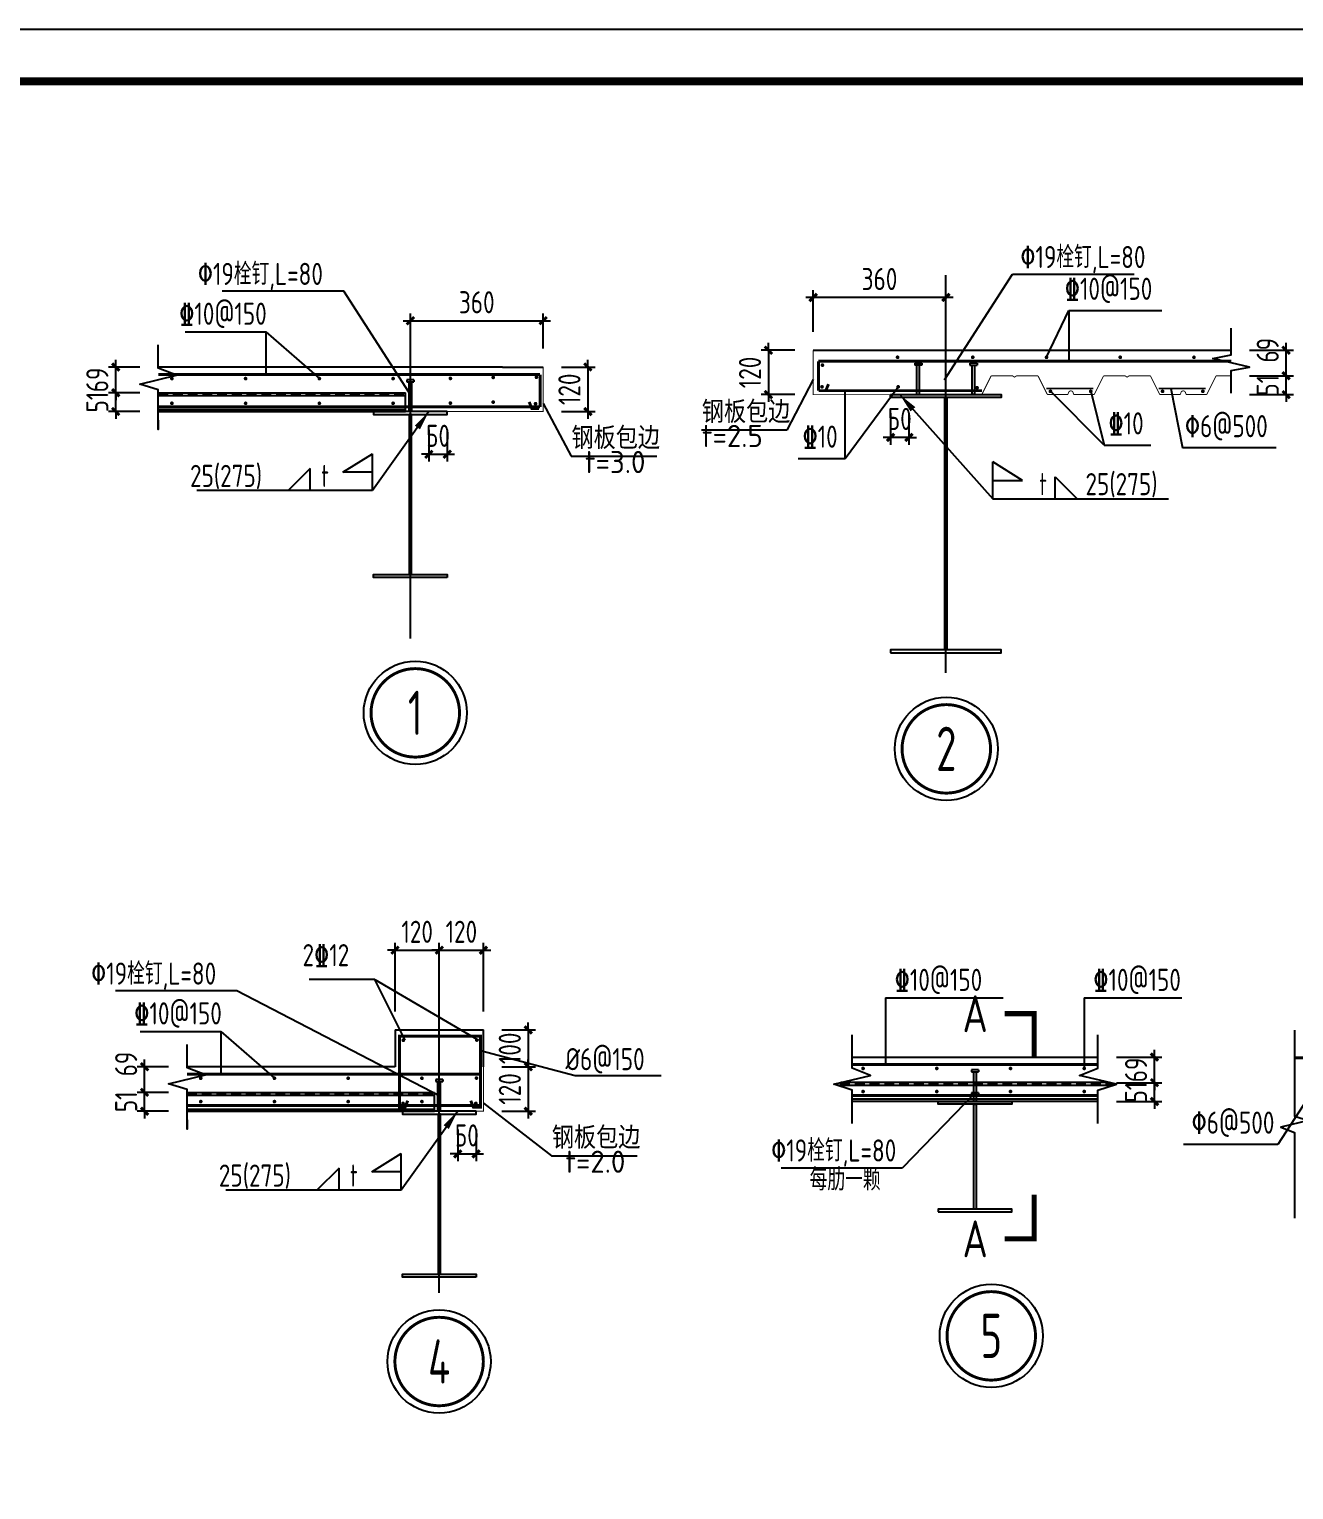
# Model space of a CAD drawing. Extents: x 177291 to 1288761, y 177638 to 322898.
# Drawn here: x 631103 to 656829, y 211252 to 240960 of the extents above; entities that cross this region are included whole.
import ezdxf
from ezdxf.enums import TextEntityAlignment as Align

# ---------------------------------------------------------------- set-up
doc = ezdxf.new("R2010")
doc.units = 0
doc.header["$LTSCALE"] = 1000
doc.linetypes.add('DASHED', pattern=[0.75, 0.5, -0.25])
doc.layers.add('6', color=253, linetype='Continuous', lineweight=13)
for name, color, linetype in [('AXIS', 3, 'Continuous'), ('GL', 150, 'Continuous'), ('Gzd', 1, 'Continuous'), ('Prof', 2, 'Continuous'), ('PUB_DIM', 3, 'Continuous'), ('PUB_TEXT', 7, 'Continuous'), ('PUB_TITLE', 4, 'Continuous'), ('PZ', 202, 'Continuous'), ('S', 2, 'Continuous'), ('TEXT', 7, 'Continuous'), ('THIN', 7, 'Continuous'), ('WELD', 7, 'Continuous'), ('YCX', 90, 'Continuous'), ('引出线', 3, 'Continuous')]:
    doc.layers.add(name, color=color, linetype=linetype)
doc.styles.get("Standard").update_dxf_attribs({"font": 'gbenor.shx', "bigfont": 'gbcbig.shx'})
doc.styles.add('TSSD_Dimension', font='Tssdeng.shx', dxfattribs={"width": 0.8, "bigfont": 'hztxt.shx'})
doc.styles.add('TSSD_Label', font='tssdeng.shx', dxfattribs={"width": 0.7, "bigfont": 'hztxt.shx'})
doc.styles.add('TSSD_Norm', font='tssdeng.shx', dxfattribs={"bigfont": 'hztxt.shx'})
doc.styles.add('TSSD_Num', font='Tssdeng.shx', dxfattribs={"width": 0.7, "bigfont": 'hztxt.shx'})
doc.dimstyles.new('TSSD_20_150', dxfattribs={"dimtxt": 450, "dimasz": 150, "dimexe": 150, "dimexo": 375, "dimgap": 150, "dimtad": 1, "dimdec": 0, "dimlfac": 0.133333, "dimzin": 0, "dimdsep": 46, "dimtxsty": 'TSSD_Dimension', "dimblk": 'ARCHTICK', "dimcen": 0, "dimdle": 150, "dimclrt": 7, "dimadec": 0, "dimazin": 0, "dimtfac": 1, "dimtdec": 0, "dimtix": 1, "dimtmove": 2, "dimatfit": 3, "dimfxl": 1, "dimtolj": 1, "dimtzin": 0, "dimarcsym": 0})
doc.dimstyles.new('TSSD_LEADER_STYLE_400.0', dxfattribs={"dimtxt": 1200, "dimasz": 400, "dimexe": 400, "dimexo": 1000, "dimgap": 0.09, "dimtad": 0, "dimtih": 1, "dimtoh": 1, "dimdec": 4, "dimzin": 0, "dimdsep": 46, "dimtxsty": 'Standard', "dimcen": 0.09, "dimdle": 400, "dimclrt": 7, "dimadec": 0, "dimazin": 0, "dimtfac": 1, "dimtdec": 4, "dimtofl": 0, "dimtmove": 0, "dimatfit": 3, "dimfxl": 1, "dimtolj": 1, "dimtzin": 0, "dimarcsym": 0})

# ---------------------------------------------------------------- blocks, each defined once
blk = doc.blocks.new('_ArchTick')
at = {"color": 0, "linetype": 'ByBlock', "const_width": 0.4}
blk.add_lwpolyline([(-0.5, -0.5), (0.5, 0.5)], dxfattribs=at)
blk = doc.blocks.new('*D153')
at = {"layer": 'AXIS', "color": 0, "lineweight": -2, "transparency": 16777216}
for p, q in [((653995, 219532), (653995, 219682)), ((653220, 219532), (654145, 219532)), ((653995, 219149), (653995, 219532)), ((653220, 219149), (654145, 219149)), ((653995, 219149), (653995, 218999))]:
    blk.add_line(p, q, dxfattribs=at)
at = {"layer": 'Defpoints', "color": 0, "transparency": 16777216}
for p in [(652845, 219532), (653995, 219532), (652845, 219149)]:
    blk.add_point(p, dxfattribs=at)
at = {"layer": 'AXIS', "color": 0, "lineweight": -2, "transparency": 16777216, "xscale": 150, "yscale": 150, "zscale": 150}
for p, rotation in [((653995, 219532), 270), ((653995, 219149), 90)]:
    blk.add_blockref('_ArchTick', p, dxfattribs=dict(at, rotation=rotation))
at = {"layer": 'AXIS', "color": 7, "transparency": 16777216, "insert": (653620, 219341), "char_height": 450, "attachment_point": 5, "rotation": 90, "style": 'TSSD_Dimension'}
blk.add_mtext('\\A1;51', dxfattribs=at)
blk = doc.blocks.new('*D154')
at = {"layer": 'AXIS', "color": 0, "lineweight": -2, "transparency": 16777216}
for p, q in [((653995, 220053), (653995, 220203)), ((653220, 220053), (654145, 220053)), ((653995, 219532), (653995, 220053)), ((653220, 219532), (654145, 219532)), ((653995, 219532), (653995, 219382))]:
    blk.add_line(p, q, dxfattribs=at)
at = {"layer": 'Defpoints', "color": 0, "transparency": 16777216}
for p in [(652845, 220053), (653995, 220053), (652845, 219532)]:
    blk.add_point(p, dxfattribs=at)
at = {"layer": 'AXIS', "color": 0, "lineweight": -2, "transparency": 16777216, "xscale": 150, "yscale": 150, "zscale": 150}
for p, rotation in [((653995, 220053), 270), ((653995, 219532), 90)]:
    blk.add_blockref('_ArchTick', p, dxfattribs=dict(at, rotation=rotation))
at = {"layer": 'AXIS', "color": 7, "transparency": 16777216, "insert": (653620, 219792), "char_height": 450, "attachment_point": 5, "rotation": 90, "style": 'TSSD_Dimension'}
blk.add_mtext('\\A1;69', dxfattribs=at)
blk = doc.blocks.new('ts_idx2')
at = {"color": 0, "linetype": 'ByBlock', "lineweight": -2, "const_width": 0.0333}
blk.add_lwpolyline([(-0.5, 0, 1), (0.5, 0, 1)], format="xyb", close=True, dxfattribs=at)
at = {"color": 0, "linetype": 'ByBlock', "lineweight": -2}
blk.add_circle((0, 0), 0.583, dxfattribs=at)
at = {"color": 0, "linetype": 'ByBlock', "lineweight": -2, "style": 'TSSD_Num', "width": 0.7}
blk.add_attdef('A', text='', height=0.5, dxfattribs=at).set_placement((0, 0), align=Align.MIDDLE_CENTER)
blk = doc.blocks.new('*D173')
at = {"layer": 'AXIS', "color": 0, "lineweight": -2, "transparency": 16777216}
for p, q in [((639445, 222227), (639295, 222227)), ((639445, 220981), (639445, 222377)), ((639445, 222227), (640345, 222227)), ((640345, 220981), (640345, 222377)), ((640345, 222227), (640495, 222227))]:
    blk.add_line(p, q, dxfattribs=at)
at = {"layer": 'Defpoints', "color": 0, "transparency": 16777216}
for p in [(640345, 222227), (639445, 220606), (640345, 220606)]:
    blk.add_point(p, dxfattribs=at)
at = {"layer": 'AXIS', "color": 0, "lineweight": -2, "transparency": 16777216, "xscale": 150, "yscale": 150, "zscale": 150}
blk.add_blockref('_ArchTick', (639445, 222227), dxfattribs=at)
at = {"layer": 'AXIS', "color": 0, "lineweight": -2, "transparency": 16777216, "xscale": 150, "yscale": 150, "zscale": 150, "rotation": 180}
blk.add_blockref('_ArchTick', (640345, 222227), dxfattribs=at)
at = {"layer": 'AXIS', "color": 7, "transparency": 16777216, "insert": (639895, 222602), "char_height": 450, "attachment_point": 5, "style": 'TSSD_Dimension'}
blk.add_mtext('\\A1;120', dxfattribs=at)
blk = doc.blocks.new('*D174')
at = {"layer": 'AXIS', "color": 0, "lineweight": -2, "transparency": 16777216}
for p, q in [((640720, 219856), (641405, 219856)), ((641255, 219856), (641255, 220006)), ((641255, 219856), (641255, 218953)), ((640720, 218953), (641405, 218953)), ((641255, 218953), (641255, 218803))]:
    blk.add_line(p, q, dxfattribs=at)
at = {"layer": 'Defpoints', "color": 0, "transparency": 16777216}
for p in [(640345, 219856), (640345, 218953), (641255, 218953)]:
    blk.add_point(p, dxfattribs=at)
at = {"layer": 'AXIS', "color": 0, "lineweight": -2, "transparency": 16777216, "xscale": 150, "yscale": 150, "zscale": 150}
for p, rotation in [((641255, 219856), 270), ((641255, 218953), 90)]:
    blk.add_blockref('_ArchTick', p, dxfattribs=dict(at, rotation=rotation))
at = {"layer": 'AXIS', "color": 7, "transparency": 16777216, "insert": (640880, 219405), "char_height": 450, "attachment_point": 5, "rotation": 90, "style": 'TSSD_Dimension'}
blk.add_mtext('\\A1;120', dxfattribs=at)
blk = doc.blocks.new('*D175')
at = {"layer": 'AXIS', "color": 0, "lineweight": -2, "transparency": 16777216}
for p, q in [((641255, 220606), (641255, 220756)), ((640720, 220606), (641405, 220606)), ((641255, 220606), (641255, 219856)), ((640720, 219856), (641405, 219856)), ((641255, 219856), (641255, 219706))]:
    blk.add_line(p, q, dxfattribs=at)
at = {"layer": 'Defpoints', "color": 0, "transparency": 16777216}
for p in [(640345, 220606), (640345, 219856), (641255, 219856)]:
    blk.add_point(p, dxfattribs=at)
at = {"layer": 'AXIS', "color": 0, "lineweight": -2, "transparency": 16777216, "xscale": 150, "yscale": 150, "zscale": 150}
for p, rotation in [((641255, 220606), 270), ((641255, 219856), 90)]:
    blk.add_blockref('_ArchTick', p, dxfattribs=dict(at, rotation=rotation))
at = {"layer": 'AXIS', "color": 7, "transparency": 16777216, "insert": (640880, 220231), "char_height": 450, "attachment_point": 5, "rotation": 90, "style": 'TSSD_Dimension'}
blk.add_mtext('\\A1;100', dxfattribs=at)
blk = doc.blocks.new('_WELD004')
at = {"color": 0, "linetype": 'ByBlock'}
for p, q in [((0, 1), (1, 0)), ((0, 0), (0, 1))]:
    blk.add_line(p, q, dxfattribs=at)
blk = doc.blocks.new('_WELD001')
at = {"linetype": 'ByBlock'}
h = blk.add_hatch(color=0, dxfattribs=at)
h.paths.add_polyline_path([(0.8, 0.5), (0, 1), (0, 0.5)], flags=16)
edge = h.paths.add_edge_path()
edge.add_line((0.8, 0.5), (0, 1))
edge.add_line((0, 0.5), (0.8, 0.5))
edge.add_line((0, 0), (0, 1))
at = {"color": 0, "linetype": 'ByBlock'}
for p, q in [((0, 0), (0, 1)), ((0.8, 0.5), (0, 1)), ((0, 0.5), (0.8, 0.5))]:
    blk.add_line(p, q, dxfattribs=at)
blk = doc.blocks.new('*D176')
at = {"layer": 'AXIS', "color": 0, "lineweight": -2, "transparency": 16777216}
for p, q in [((633938, 219336), (633300, 219336)), ((633450, 219336), (633450, 219486)), ((633450, 218953), (633450, 219336)), ((633938, 218953), (633300, 218953)), ((633450, 218953), (633450, 218803))]:
    blk.add_line(p, q, dxfattribs=at)
at = {"layer": 'Defpoints', "color": 0, "transparency": 16777216}
for p in [(633450, 219336), (634313, 219336), (634313, 218953)]:
    blk.add_point(p, dxfattribs=at)
at = {"layer": 'AXIS', "color": 0, "lineweight": -2, "transparency": 16777216, "xscale": 150, "yscale": 150, "zscale": 150}
for p, rotation in [((633450, 219336), 270), ((633450, 218953), 90)]:
    blk.add_blockref('_ArchTick', p, dxfattribs=dict(at, rotation=rotation))
at = {"layer": 'AXIS', "color": 7, "transparency": 16777216, "insert": (633075, 219144), "char_height": 450, "attachment_point": 5, "rotation": 90, "style": 'TSSD_Dimension'}
blk.add_mtext('\\A1;51', dxfattribs=at)
blk = doc.blocks.new('*D177')
at = {"layer": 'AXIS', "color": 0, "lineweight": -2, "transparency": 16777216}
for p, q in [((633938, 219856), (633300, 219856)), ((633450, 219186), (633450, 220006)), ((633938, 219336), (633300, 219336))]:
    blk.add_line(p, q, dxfattribs=at)
at = {"layer": 'Defpoints', "color": 0, "transparency": 16777216}
for p in [(633450, 219856), (634313, 219856), (634313, 219336)]:
    blk.add_point(p, dxfattribs=at)
at = {"layer": 'AXIS', "color": 0, "lineweight": -2, "transparency": 16777216, "xscale": 150, "yscale": 150, "zscale": 150}
for p, rotation in [((633450, 219856), 90), ((633450, 219336), 270)]:
    blk.add_blockref('_ArchTick', p, dxfattribs=dict(at, rotation=rotation))
at = {"layer": 'AXIS', "color": 7, "transparency": 16777216, "insert": (633075, 219912), "char_height": 450, "attachment_point": 5, "rotation": 90, "style": 'TSSD_Dimension'}
blk.add_mtext('\\A1;69', dxfattribs=at)
blk = doc.blocks.new('*D178')
at = {"layer": 'AXIS', "color": 0, "lineweight": -2, "transparency": 16777216}
for p, q in [((639820, 218578), (639820, 217934)), ((640195, 218578), (640195, 217934)), ((639820, 218084), (639670, 218084)), ((639820, 218084), (640195, 218084)), ((640195, 218084), (640345, 218084))]:
    blk.add_line(p, q, dxfattribs=at)
at = {"layer": 'Defpoints', "color": 0, "transparency": 16777216}
for p in [(639820, 218953), (640195, 218953), (640195, 218084)]:
    blk.add_point(p, dxfattribs=at)
at = {"layer": 'AXIS', "color": 0, "lineweight": -2, "transparency": 16777216, "xscale": 150, "yscale": 150, "zscale": 150}
blk.add_blockref('_ArchTick', (639820, 218084), dxfattribs=at)
at = {"layer": 'AXIS', "color": 0, "lineweight": -2, "transparency": 16777216, "xscale": 150, "yscale": 150, "zscale": 150, "rotation": 180}
blk.add_blockref('_ArchTick', (640195, 218084), dxfattribs=at)
at = {"layer": 'AXIS', "color": 7, "transparency": 16777216, "insert": (640007, 218459), "char_height": 450, "attachment_point": 5, "style": 'TSSD_Dimension'}
blk.add_mtext('\\A1;50', dxfattribs=at)
blk = doc.blocks.new('*D179')
at = {"layer": 'AXIS', "color": 0, "lineweight": -2, "transparency": 16777216}
for p, q in [((638545, 222227), (638395, 222227)), ((638545, 220981), (638545, 222377)), ((638545, 222227), (639445, 222227)), ((639445, 220981), (639445, 222377)), ((639445, 222227), (639595, 222227))]:
    blk.add_line(p, q, dxfattribs=at)
at = {"layer": 'Defpoints', "color": 0, "transparency": 16777216}
for p in [(639445, 222227), (638545, 220606), (639445, 220606)]:
    blk.add_point(p, dxfattribs=at)
at = {"layer": 'AXIS', "color": 0, "lineweight": -2, "transparency": 16777216, "xscale": 150, "yscale": 150, "zscale": 150}
blk.add_blockref('_ArchTick', (638545, 222227), dxfattribs=at)
at = {"layer": 'AXIS', "color": 0, "lineweight": -2, "transparency": 16777216, "xscale": 150, "yscale": 150, "zscale": 150, "rotation": 180}
blk.add_blockref('_ArchTick', (639445, 222227), dxfattribs=at)
at = {"layer": 'AXIS', "color": 7, "transparency": 16777216, "insert": (638995, 222602), "char_height": 450, "attachment_point": 5, "style": 'TSSD_Dimension'}
blk.add_mtext('\\A1;120', dxfattribs=at)
blk = doc.blocks.new('*D180')
at = {"layer": 'AXIS', "color": 0, "lineweight": -2, "transparency": 16777216}
for p, q in [((647051, 234806), (647051, 235654)), ((649751, 234806), (649751, 235654)), ((649901, 235504), (646901, 235504))]:
    blk.add_line(p, q, dxfattribs=at)
at = {"layer": 'Defpoints', "color": 0, "transparency": 16777216}
for p in [(647051, 235504), (647051, 234431), (649751, 234431)]:
    blk.add_point(p, dxfattribs=at)
at = {"layer": 'AXIS', "color": 0, "lineweight": -2, "transparency": 16777216, "xscale": 150, "yscale": 150, "zscale": 150, "rotation": 180}
blk.add_blockref('_ArchTick', (647051, 235504), dxfattribs=at)
at = {"layer": 'AXIS', "color": 0, "lineweight": -2, "transparency": 16777216, "xscale": 150, "yscale": 150, "zscale": 150}
blk.add_blockref('_ArchTick', (649751, 235504), dxfattribs=at)
at = {"layer": 'AXIS', "color": 7, "transparency": 16777216, "insert": (648401, 235879), "char_height": 450, "attachment_point": 5, "style": 'TSSD_Dimension'}
blk.add_mtext('\\A1;360', dxfattribs=at)
blk = doc.blocks.new('*D181')
at = {"layer": 'AXIS', "color": 0, "lineweight": -2, "transparency": 16777216}
for p, q in [((648626, 233153), (648626, 232508)), ((649001, 233153), (649001, 232508)), ((648626, 232658), (648476, 232658)), ((649001, 232658), (648626, 232658)), ((649001, 232658), (649151, 232658))]:
    blk.add_line(p, q, dxfattribs=at)
at = {"layer": 'Defpoints', "color": 0, "transparency": 16777216}
for p in [(648626, 233528), (649001, 233528), (648626, 232658)]:
    blk.add_point(p, dxfattribs=at)
at = {"layer": 'AXIS', "color": 0, "lineweight": -2, "transparency": 16777216, "xscale": 150, "yscale": 150, "zscale": 150}
blk.add_blockref('_ArchTick', (648626, 232658), dxfattribs=at)
at = {"layer": 'AXIS', "color": 0, "lineweight": -2, "transparency": 16777216, "xscale": 150, "yscale": 150, "zscale": 150, "rotation": 180}
blk.add_blockref('_ArchTick', (649001, 232658), dxfattribs=at)
at = {"layer": 'AXIS', "color": 7, "transparency": 16777216, "insert": (648814, 233033), "char_height": 450, "attachment_point": 5, "style": 'TSSD_Dimension'}
blk.add_mtext('\\A1;50', dxfattribs=at)
blk = doc.blocks.new('*D182')
at = {"layer": 'AXIS', "color": 0, "lineweight": -2, "transparency": 16777216}
for p, q in [((655931, 234431), (656823, 234431)), ((656673, 233760), (656673, 234581)), ((655931, 233910), (656823, 233910))]:
    blk.add_line(p, q, dxfattribs=at)
at = {"layer": 'Defpoints', "color": 0, "transparency": 16777216}
for p in [(655556, 234431), (656673, 234431), (655556, 233910)]:
    blk.add_point(p, dxfattribs=at)
at = {"layer": 'AXIS', "color": 0, "lineweight": -2, "transparency": 16777216, "xscale": 150, "yscale": 150, "zscale": 150}
for p, rotation in [((656673, 234431), 90), ((656673, 233910), 270)]:
    blk.add_blockref('_ArchTick', p, dxfattribs=dict(at, rotation=rotation))
at = {"layer": 'AXIS', "color": 7, "transparency": 16777216, "insert": (656298, 234431), "char_height": 450, "attachment_point": 5, "rotation": 90, "style": 'TSSD_Dimension'}
blk.add_mtext('\\A1;69', dxfattribs=at)
blk = doc.blocks.new('*D183')
at = {"layer": 'AXIS', "color": 0, "lineweight": -2, "transparency": 16777216}
for p, q in [((655931, 233910), (656823, 233910)), ((656673, 233910), (656673, 234060)), ((656673, 233528), (656673, 233910)), ((655931, 233528), (656823, 233528)), ((656673, 233528), (656673, 233378))]:
    blk.add_line(p, q, dxfattribs=at)
at = {"layer": 'Defpoints', "color": 0, "transparency": 16777216}
for p in [(655556, 233910), (656673, 233910), (655556, 233528)]:
    blk.add_point(p, dxfattribs=at)
at = {"layer": 'AXIS', "color": 0, "lineweight": -2, "transparency": 16777216, "xscale": 150, "yscale": 150, "zscale": 150}
for p, rotation in [((656673, 233910), 270), ((656673, 233528), 90)]:
    blk.add_blockref('_ArchTick', p, dxfattribs=dict(at, rotation=rotation))
at = {"layer": 'AXIS', "color": 7, "transparency": 16777216, "insert": (656298, 233719), "char_height": 450, "attachment_point": 5, "rotation": 90, "style": 'TSSD_Dimension'}
blk.add_mtext('\\A1;51', dxfattribs=at)
blk = doc.blocks.new('*D184')
at = {"layer": 'AXIS', "color": 0, "lineweight": -2, "transparency": 16777216}
for p, q in [((646676, 234431), (645991, 234431)), ((646141, 234431), (646141, 234581)), ((646141, 234431), (646141, 233528)), ((646676, 233528), (645991, 233528)), ((646141, 233528), (646141, 233378))]:
    blk.add_line(p, q, dxfattribs=at)
at = {"layer": 'Defpoints', "color": 0, "transparency": 16777216}
for p in [(647051, 234431), (646141, 233528), (647051, 233528)]:
    blk.add_point(p, dxfattribs=at)
at = {"layer": 'AXIS', "color": 0, "lineweight": -2, "transparency": 16777216, "xscale": 150, "yscale": 150, "zscale": 150}
for p, rotation in [((646141, 234431), 270), ((646141, 233528), 90)]:
    blk.add_blockref('_ArchTick', p, dxfattribs=dict(at, rotation=rotation))
at = {"layer": 'AXIS', "color": 7, "transparency": 16777216, "insert": (645766, 233979), "char_height": 450, "attachment_point": 5, "rotation": 90, "style": 'TSSD_Dimension'}
blk.add_mtext('\\A1;120', dxfattribs=at)
blk = doc.blocks.new('*D185')
at = {"layer": 'AXIS', "color": 0, "lineweight": -2, "transparency": 16777216}
for p, q in [((638708, 235031), (641708, 235031)), ((638858, 234463), (638858, 235181)), ((641558, 234463), (641558, 235181))]:
    blk.add_line(p, q, dxfattribs=at)
at = {"layer": 'Defpoints', "color": 0, "transparency": 16777216}
for p in [(641558, 235031), (638858, 234088), (641558, 234088)]:
    blk.add_point(p, dxfattribs=at)
at = {"layer": 'AXIS', "color": 0, "lineweight": -2, "transparency": 16777216, "xscale": 150, "yscale": 150, "zscale": 150, "rotation": 180}
blk.add_blockref('_ArchTick', (638858, 235031), dxfattribs=at)
at = {"layer": 'AXIS', "color": 0, "lineweight": -2, "transparency": 16777216, "xscale": 150, "yscale": 150, "zscale": 150}
blk.add_blockref('_ArchTick', (641558, 235031), dxfattribs=at)
at = {"layer": 'AXIS', "color": 7, "transparency": 16777216, "insert": (640208, 235406), "char_height": 450, "attachment_point": 5, "style": 'TSSD_Dimension'}
blk.add_mtext('\\A1;360', dxfattribs=at)
blk = doc.blocks.new('*D186')
at = {"layer": 'AXIS', "color": 0, "lineweight": -2, "transparency": 16777216}
for p, q in [((639233, 232809), (639233, 232165)), ((639608, 232809), (639608, 232165)), ((639233, 232315), (639083, 232315)), ((639233, 232315), (639608, 232315)), ((639608, 232315), (639758, 232315))]:
    blk.add_line(p, q, dxfattribs=at)
at = {"layer": 'Defpoints', "color": 0, "transparency": 16777216}
for p in [(639233, 233184), (639608, 233184), (639608, 232315)]:
    blk.add_point(p, dxfattribs=at)
at = {"layer": 'AXIS', "color": 0, "lineweight": -2, "transparency": 16777216, "xscale": 150, "yscale": 150, "zscale": 150}
blk.add_blockref('_ArchTick', (639233, 232315), dxfattribs=at)
at = {"layer": 'AXIS', "color": 0, "lineweight": -2, "transparency": 16777216, "xscale": 150, "yscale": 150, "zscale": 150, "rotation": 180}
blk.add_blockref('_ArchTick', (639608, 232315), dxfattribs=at)
at = {"layer": 'AXIS', "color": 7, "transparency": 16777216, "insert": (639421, 232690), "char_height": 450, "attachment_point": 5, "style": 'TSSD_Dimension'}
blk.add_mtext('\\A1;50', dxfattribs=at)
blk = doc.blocks.new('*D187')
at = {"layer": 'AXIS', "color": 0, "lineweight": -2, "transparency": 16777216}
for p, q in [((632863, 234088), (632863, 234238)), ((633352, 234088), (632713, 234088)), ((632863, 233567), (632863, 234088)), ((633352, 233567), (632713, 233567)), ((632863, 233567), (632863, 233417))]:
    blk.add_line(p, q, dxfattribs=at)
at = {"layer": 'Defpoints', "color": 0, "transparency": 16777216}
for p in [(632863, 234088), (633727, 234088), (633727, 233567)]:
    blk.add_point(p, dxfattribs=at)
at = {"layer": 'AXIS', "color": 0, "lineweight": -2, "transparency": 16777216, "xscale": 150, "yscale": 150, "zscale": 150}
for p, rotation in [((632863, 234088), 270), ((632863, 233567), 90)]:
    blk.add_blockref('_ArchTick', p, dxfattribs=dict(at, rotation=rotation))
at = {"layer": 'AXIS', "color": 7, "transparency": 16777216, "insert": (632488, 233827), "char_height": 450, "attachment_point": 5, "rotation": 90, "style": 'TSSD_Dimension'}
blk.add_mtext('\\A1;69', dxfattribs=at)
blk = doc.blocks.new('*D188')
at = {"layer": 'AXIS', "color": 0, "lineweight": -2, "transparency": 16777216}
for p, q in [((633352, 233567), (632713, 233567)), ((632863, 233567), (632863, 233717)), ((632863, 233184), (632863, 233567)), ((633352, 233184), (632713, 233184)), ((632863, 233184), (632863, 233034))]:
    blk.add_line(p, q, dxfattribs=at)
at = {"layer": 'Defpoints', "color": 0, "transparency": 16777216}
for p in [(632863, 233567), (633727, 233567), (633727, 233184)]:
    blk.add_point(p, dxfattribs=at)
at = {"layer": 'AXIS', "color": 0, "lineweight": -2, "transparency": 16777216, "xscale": 150, "yscale": 150, "zscale": 150}
for p, rotation in [((632863, 233567), 270), ((632863, 233184), 90)]:
    blk.add_blockref('_ArchTick', p, dxfattribs=dict(at, rotation=rotation))
at = {"layer": 'AXIS', "color": 7, "transparency": 16777216, "insert": (632488, 233376), "char_height": 450, "attachment_point": 5, "rotation": 90, "style": 'TSSD_Dimension'}
blk.add_mtext('\\A1;51', dxfattribs=at)
blk = doc.blocks.new('*D189')
at = {"layer": 'AXIS', "color": 0, "lineweight": -2, "transparency": 16777216}
for p, q in [((642468, 234088), (642468, 234238)), ((641933, 234088), (642618, 234088)), ((642468, 234088), (642468, 233184)), ((641933, 233184), (642618, 233184)), ((642468, 233184), (642468, 233034))]:
    blk.add_line(p, q, dxfattribs=at)
at = {"layer": 'Defpoints', "color": 0, "transparency": 16777216}
for p in [(641558, 234088), (641558, 233184), (642468, 233184)]:
    blk.add_point(p, dxfattribs=at)
at = {"layer": 'AXIS', "color": 0, "lineweight": -2, "transparency": 16777216, "xscale": 150, "yscale": 150, "zscale": 150}
for p, rotation in [((642468, 234088), 270), ((642468, 233184), 90)]:
    blk.add_blockref('_ArchTick', p, dxfattribs=dict(at, rotation=rotation))
at = {"layer": 'AXIS', "color": 7, "transparency": 16777216, "insert": (642093, 233636), "char_height": 450, "attachment_point": 5, "rotation": 90, "style": 'TSSD_Dimension'}
blk.add_mtext('\\A1;120', dxfattribs=at)

msp = doc.modelspace()

# ---------------------------------------------------------------- linework, layer by layer
at = {"layer": '6', "color": 1, "const_width": 60}
for points in [[(652845.08, 219902.7), (647845.59, 219902.7)], [(652845.08, 219273.43), (647845.59, 219273.43)]]:
    msp.add_lwpolyline(points, dxfattribs=at)
at = {"layer": 'AXIS'}
for p, q in [((649751.07, 227867.73), (649751.07, 235959.25)), ((638858.07, 228569.77), (638858.07, 234865.93)), ((639444.61, 215260.64), (639444.61, 221679.07))]:
    msp.add_line(p, q, dxfattribs=at)
at = {"layer": 'GL'}
for points in [[(648626.07, 233527.67), (650876.07, 233527.67), (650876.07, 233467.67), (648626.07, 233467.67)], [(649728.57, 233467.67), (649773.57, 233467.67), (649773.57, 228337.67), (649728.57, 228337.67)], [(639608.07, 233184.35), (638108.07, 233184.35), (638108.07, 233124.35), (639608.07, 233124.35)], [(638880.57, 233124.35), (638835.57, 233124.35), (638835.57, 229869.35), (638880.57, 229869.35)], [(639608.07, 229809.35), (638108.07, 229809.35), (638108.07, 229869.35), (639608.07, 229869.35)], [(648626.07, 228277.67), (650876.07, 228277.67), (650876.07, 228337.67), (648626.07, 228337.67)], [(640194.61, 218953.05), (638694.61, 218953.05), (638694.61, 218893.05), (640194.61, 218893.05)], [(649595.34, 219152.7), (651095.34, 219152.7), (651095.34, 219092.7), (649595.34, 219092.7)], [(650322.84, 219092.7), (650367.84, 219092.7), (650367.84, 216962.7), (650322.84, 216962.7)], [(639467.11, 218893.05), (639422.11, 218893.05), (639422.11, 215638.05), (639467.11, 215638.05)], [(649595.34, 216902.7), (651095.34, 216902.7), (651095.34, 216962.7), (649595.34, 216962.7)], [(640194.61, 215578.05), (638694.61, 215578.05), (638694.61, 215638.05), (640194.61, 215638.05)]]:
    msp.add_lwpolyline(points, close=True, dxfattribs=at)
at = {"layer": 'Gzd'}
for points, const_width in [([(655555.58, 234206.03), (647155.95, 234206.03)], 60), ([(647158.83, 234206.03), (647158.83, 233608.49)], 60), ([(633726.72, 233934.35), (641496.97, 233934.35)], 60), ([(641496.97, 233934.35), (641496.97, 233279.34)], 60), ([(647164.72, 233608.49), (647308.6, 233608.49), (647362.99, 233741)], 60), ([(647164.72, 233608.49), (650488.46, 233608.49)], 60), ([(651797.79, 233653.34), (652752.93, 233653.34)], 30), ([(654078.75, 233653.33), (655033.89, 233653.33)], 30), ([(633726.72, 233279.34), (641496.97, 233279.34)], 60), ([(641472.49, 233246.43), (641328.61, 233246.43), (641274.22, 233378.94)], 60), ([(638635.65, 219033.87), (638635.65, 220476.45), (640283.5, 220476.45), (640283.5, 219033.87), (640139.62, 219033.87), (640085.23, 219166.38)], 60), ([(661859.74, 220036.4), (656844.48, 220036.4)], 60), ([(634313.25, 219703.05), (640283.5, 219703.05)], 60), ([(634313.25, 219067.16), (640283.5, 219067.16)], 60), ([(638605.71, 219033.87), (638749.59, 219033.87), (638803.98, 219166.38)], 60)]:
    msp.add_lwpolyline(points, dxfattribs=dict(at, const_width=const_width))
at = {"layer": 'Gzd', "const_width": 37.5}
for points in [[(647221.19, 234127.08, 1), (647258.69, 234127.08, 1)], [(648749.93, 234287.05, 1), (648787.43, 234287.05, 1)], [(650279.64, 234287.05, 1), (650317.14, 234287.05, 1)], [(651779.64, 234287.05, 1), (651817.14, 234287.05, 1)], [(653279.64, 234287.05, 1), (653317.14, 234287.05, 1)], [(654779.64, 234287.05, 1), (654817.14, 234287.05, 1)], [(633986.88, 233853.63, 1), (634024.38, 233853.63, 1)], [(635486.88, 233853.63, 1), (635524.38, 233853.63, 1)], [(636986.88, 233853.63, 1), (637024.38, 233853.63, 1)], [(638486.88, 233853.63, 1), (638524.38, 233853.63, 1)], [(639689.76, 233857.25, -1), (639652.26, 233857.25, -1)], [(640523.35, 233877.52, 1), (640560.85, 233877.52, 1)], [(641440.97, 233880.63, -1), (641403.47, 233880.63, -1)], [(647212.43, 233686.15, 1), (647249.93, 233686.15, 1)], [(648762.55, 233686.15, 1), (648800.05, 233686.15, 1)], [(650366.64, 233667.76, 1), (650404.14, 233667.76, 1)], [(651859.48, 233594.96, 1), (651896.98, 233594.96, 1)], [(652716.82, 233594.96, -1), (652679.32, 233594.96, -1)], [(654140.44, 233594.94, 1), (654177.94, 233594.94, 1)], [(654997.78, 233594.94, -1), (654960.28, 233594.94, -1)], [(633986.88, 233351.3, 1), (634024.38, 233351.3, 1)], [(635486.88, 233351.3, 1), (635524.38, 233351.3, 1)], [(636986.88, 233351.3, 1), (637024.38, 233351.3, 1)], [(638486.88, 233351.3, 1), (638524.38, 233351.3, 1)], [(639689.76, 233354.92, -1), (639652.26, 233354.92, -1)], [(640523.35, 233375.19, 1), (640560.85, 233375.19, 1)], [(641421.59, 233342.84, -1), (641384.09, 233342.84, -1)], [(640227.5, 220399.32, -1), (640190, 220399.32, -1)], [(638695.46, 220396.21, 1), (638732.96, 220396.21, 1)], [(648084.92, 219821.98, -1), (648047.42, 219821.98, -1)], [(649584.92, 219821.98, -1), (649547.42, 219821.98, -1)], [(651084.92, 219821.98, -1), (651047.42, 219821.98, -1)], [(652584.92, 219821.98, -1), (652547.42, 219821.98, -1)], [(634573.42, 219622.33, 1), (634610.92, 219622.33, 1)], [(636073.42, 219622.33, 1), (636110.92, 219622.33, 1)], [(637573.42, 219622.33, 1), (637610.92, 219622.33, 1)], [(639073.42, 219622.33, 1), (639110.92, 219622.33, 1)], [(640220.74, 219625.95, -1), (640183.24, 219625.95, -1)], [(648084.92, 219353.04, -1), (648047.42, 219353.04, -1)], [(649584.92, 219353.04, -1), (649547.42, 219353.04, -1)], [(651084.92, 219353.04, -1), (651047.42, 219353.04, -1)], [(652584.92, 219353.04, -1), (652547.42, 219353.04, -1)], [(634573.42, 219147.91, 1), (634610.92, 219147.91, 1)], [(636073.42, 219147.91, 1), (636110.92, 219147.91, 1)], [(637573.42, 219147.91, 1), (637610.92, 219147.91, 1)], [(638726.6, 219111.53, -1), (638689.1, 219111.53, -1)], [(639073.42, 219147.91, 1), (639110.92, 219147.91, 1)], [(640208.12, 219111.53, -1), (640170.62, 219111.53, -1)]]:
    msp.add_lwpolyline(points, format="xyb", close=True, dxfattribs=at)
at = {"layer": 'Prof'}
for p, q in [((633726.72, 233566.85), (638760.47, 233566.85)), ((633726.72, 233507.4), (638760.47, 233507.4)), ((638760.47, 233184.35), (638760.47, 233566.85)), ((633726.72, 233226.98), (638760.47, 233226.98)), ((633726.72, 233184.35), (638760.47, 233184.35)), ((634313.25, 219335.55), (639347, 219335.55)), ((634313.25, 219276.1), (639347, 219276.1)), ((639347, 218953.05), (639347, 219335.55)), ((653142.11, 219475.75), (647548.56, 219475.75)), ((653074.47, 219535.2), (647616.21, 219535.2)), ((634313.25, 218995.67), (639347, 218995.67)), ((634313.25, 218953.05), (639347, 218953.05)), ((652845.08, 219195.32), (647845.59, 219195.32)), ((652845.08, 219152.7), (647845.59, 219152.7))]:
    msp.add_line(p, q, dxfattribs=at)
at = {"layer": 'Prof', "linetype": 'DASHED', "ltscale": 0.4}
for p, q in [((633726.72, 233526.11), (638760.47, 233526.11)), ((634313.25, 219294.8), (639347, 219294.8)), ((653200.56, 219494.45), (647490.12, 219494.45))]:
    msp.add_line(p, q, dxfattribs=at)
at = {"layer": 'PUB_DIM'}
for points in [[(655555.58, 233559.85), (655555.58, 233765.82), (655555.58, 234020.18), (655930.58, 234086.62), (655181.52, 234264.09), (655555.58, 234336.25), (655555.58, 234431.03), (655555.58, 234881.03)], [(633726.72, 233010.56), (633726.72, 232820.12), (633726.72, 233623.3), (633351.72, 233743.3), (634100.78, 233920.77), (633726.72, 234067.3), (633726.72, 234087.71), (633726.72, 234537.71)], [(647845.59, 218702.7), (647845.59, 219152.7), (647845.59, 219380.7), (647470.59, 219500.7), (648219.66, 219678.17), (647845.59, 219824.7), (647845.59, 220052.7), (647845.59, 220502.7)], [(652845.08, 218702.7), (652845.08, 219152.7), (652845.08, 219380.7), (653220.08, 219500.7), (652471.02, 219678.17), (652845.08, 219824.7), (652845.08, 220052.7), (652845.08, 220502.7)], [(656844.48, 220598.9), (656844.48, 220261.4), (656844.48, 218852.9), (657125.73, 218762.9), (656563.93, 218629.79), (656844.48, 218519.9), (656844.48, 217111.4), (656844.48, 216773.9)], [(634313.25, 218779.26), (634313.25, 218588.81), (634313.25, 219391.99), (633938.25, 219511.99), (634687.31, 219689.47), (634313.25, 219835.99), (634313.25, 219856.41), (634313.25, 220306.41)]]:
    msp.add_lwpolyline(points, dxfattribs=at)
at = {"layer": 'PUB_DIM', "const_width": 105}
for points in [[(651547.01, 220035.3), (651547.01, 220935.3), (650947.01, 220935.3)], [(651547.01, 217256.59), (651547.01, 216356.59), (650947.01, 216356.59)]]:
    msp.add_lwpolyline(points, dxfattribs=at)
at = {"layer": 'PUB_TITLE'}
msp.add_lwpolyline([(595032.32, 240960.27), (684229.69, 240960.27), (684229.69, 177959.98), (595032.32, 177959.98)], close=True, dxfattribs=at)
at = {"layer": 'PUB_TITLE', "const_width": 159.09}
msp.add_lwpolyline([(597683.85, 179020.59), (597683.85, 239899.66), (683169.08, 239899.66), (683169.08, 179020.59)], close=True, dxfattribs=at)
at = {"layer": 'PZ'}
for p, q in [((649116.47, 234170.2), (649260.66, 234170.2)), ((649116.47, 234170.2), (649116.47, 234129.91)), ((649260.66, 234129.91), (649116.47, 234129.91)), ((649161.24, 233527.67), (649161.24, 234129.91)), ((649215.89, 233527.67), (649215.89, 234129.91)), ((649260.66, 234170.2), (649260.66, 234129.91)), ((650241.47, 234170.2), (650241.47, 234129.91)), ((650385.66, 234170.2), (650241.47, 234170.2)), ((650241.47, 234129.91), (650385.66, 234129.91)), ((650286.24, 233527.67), (650286.24, 234129.91)), ((650340.89, 233527.67), (650340.89, 234129.91)), ((650385.66, 234170.2), (650385.66, 234129.91)), ((638930.17, 233826.89), (638785.98, 233826.89)), ((638785.98, 233826.89), (638785.98, 233786.59)), ((638930.17, 233826.89), (638930.17, 233786.59)), ((638785.98, 233786.59), (638930.17, 233786.59)), ((638830.75, 233184.35), (638830.75, 233786.59)), ((638885.4, 233184.35), (638885.4, 233786.59)), ((649161.24, 233527.67), (649215.89, 233527.67)), ((650340.89, 233527.67), (650286.24, 233527.67)), ((638885.4, 233184.35), (638830.75, 233184.35)), ((639372.51, 219595.58), (639372.51, 219555.28)), ((639516.7, 219595.58), (639372.51, 219595.58)), ((639372.51, 219555.28), (639516.7, 219555.28)), ((639417.28, 218953.05), (639417.28, 219555.28)), ((639471.93, 218953.05), (639471.93, 219555.28)), ((639516.7, 219595.58), (639516.7, 219555.28)), ((650417.43, 219795.23), (650273.25, 219795.23)), ((650273.25, 219795.23), (650273.25, 219754.93)), ((650273.25, 219754.93), (650417.43, 219754.93)), ((650318.01, 219152.7), (650318.01, 219754.93)), ((650372.67, 219152.7), (650372.67, 219754.93)), ((650417.43, 219795.23), (650417.43, 219754.93)), ((650417.43, 219326.3), (650273.25, 219326.3)), ((650273.25, 219326.3), (650273.25, 219286)), ((650273.25, 219286), (650417.43, 219286)), ((650417.43, 219326.3), (650417.43, 219286)), ((639471.93, 218953.05), (639417.28, 218953.05))]:
    msp.add_line(p, q, dxfattribs=at)
at = {"layer": 'S', "const_width": 15}
for points in [[(649001.07, 233527.67), (647051.07, 233527.67), (647051.07, 234431.03)], [(639233.07, 233184.35), (641558.07, 233184.35), (641558.07, 234087.71)], [(639819.61, 218953.05), (640344.61, 218953.05), (640344.61, 219856.41)]]:
    msp.add_lwpolyline(points, dxfattribs=at)
at = {"layer": 'S', "const_width": 18.75}
msp.add_lwpolyline([(649582.73, 233527.67), (649566.82, 233534.26, 0.41421356), (649582.73, 233527.67), (650467.56, 233527.67, 0.28407904), (650487.69, 233540.11), (650666.5, 233897.73, -0.28407904), (650686.63, 233910.17), (651101.26, 233910.17, -0.14996431), (651113.88, 233906.3), (651148.97, 233882.53), (651184.06, 233906.3, -0.14996431), (651196.68, 233910.17), (651611.31, 233910.17, -0.28407904), (651631.44, 233897.73), (651810.25, 233540.11, 0.28407904), (651830.38, 233527.67), (652216.48, 233527.67, 0.32316506), (652237.84, 233543.08), (652247.38, 233571.85, -0.32316506), (652290.09, 233602.67), (652295.35, 233602.67, -0.32316506), (652338.05, 233571.85), (652347.6, 233543.08, 0.32316506), (652368.96, 233527.67), (652755.06, 233527.67, 0.28407904), (652775.19, 233540.11), (652954, 233897.73, -0.28407904), (652974.13, 233910.17), (653388.76, 233910.17, -0.14996431), (653401.38, 233906.3), (653436.47, 233882.53), (653471.56, 233906.3, -0.14996431), (653484.18, 233910.17), (653898.81, 233910.17, -0.28407904), (653918.94, 233897.73), (654097.75, 233540.11, 0.28407904), (654117.88, 233527.67), (654503.98, 233527.67, 0.32316506), (654525.34, 233543.08), (654534.88, 233571.85, -0.32316506), (654577.59, 233602.67), (654582.85, 233602.67, -0.32316506), (654625.55, 233571.85), (654635.1, 233543.08, 0.32316506), (654656.46, 233527.67), (655042.56, 233527.67, 0.28407904), (655062.69, 233540.11), (655241.5, 233897.73, -0.28407904), (655261.63, 233910.17), (655555.58, 233910.17)], format="xyb", dxfattribs=at)
at = {"layer": 'THIN'}
for p, q in [((647051.07, 234431.03), (655555.58, 234431.03)), ((640733.07, 234087.71), (633726.72, 234087.71)), ((640733.07, 234087.71), (641558.07, 234087.71)), ((638544.61, 220606.41), (638544.61, 219856.41)), ((638544.61, 220606.41), (640344.61, 220606.41)), ((640344.61, 219856.41), (640344.61, 220606.41)), ((638544.61, 219856.41), (634313.25, 219856.41)), ((647845.59, 220052.7), (652845.08, 220052.7))]:
    msp.add_line(p, q, dxfattribs=at)
at = {"layer": 'WELD'}
for p, q in [((638084.53, 231575.1), (634513.6, 231575.1)), ((650709.02, 231407.4), (654279.95, 231407.4)), ((638671.06, 217343.8), (635100.13, 217343.8))]:
    msp.add_line(p, q, dxfattribs=at)
at = {"layer": 'YCX'}
for p, q in [((649723.74, 233828.79), (651108.69, 235976.66)), ((651108.69, 235976.66), (653578.39, 235976.66)), ((637500.45, 235633.34), (635030.75, 235633.34)), ((638885.4, 233485.47), (637500.45, 235633.34)), ((634275.43, 234807.48), (635917.7, 234807.48)), ((635917.7, 234807.48), (635917.7, 233934.35)), ((635917.7, 234807.48), (637005.63, 233853.63)), ((647051.07, 233838.18), (646518.11, 232803.31)), ((641558.07, 233346.16), (642128.53, 232272.78)), ((646518.11, 232803.31), (644777.01, 232803.31)), ((642128.53, 232272.78), (643869.63, 232272.78)), ((638132.96, 221629.26), (636799.04, 221629.26)), ((638132.96, 221629.26), (640246.25, 220399.32)), ((638751.71, 220396.21), (638132.96, 221629.26)), ((635329.69, 221402.04), (632860, 221402.04)), ((639471.93, 219254.17), (635329.69, 221402.04)), ((648520.31, 221258.92), (648520.31, 219902.7)), ((648520.31, 221258.92), (650919.41, 221258.92)), ((652561.9, 221258.92), (654552.12, 221258.92)), ((652561.9, 221258.92), (652561.9, 219838.61)), ((633361.97, 220576.18), (635004.24, 220576.18)), ((635004.24, 220576.18), (635004.24, 219703.05)), ((635004.24, 220576.18), (636092.17, 219622.33)), ((640283.5, 220186.32), (642212.69, 219680.87)), ((642212.69, 219680.87), (643956.19, 219680.87)), ((650345.34, 219323.26), (648869.09, 217803.83)), ((640344.61, 219114.86), (641729.25, 218041.47)), ((641729.25, 218041.47), (643470.35, 218041.47)), ((646399.4, 217803.83), (648869.09, 217803.83))]:
    msp.add_line(p, q, dxfattribs=at)
at = {"layer": '引出线'}
for p, q in [((651798.39, 234287.05), (652254.85, 235235.66)), ((652254.85, 235235.66), (654147.49, 235235.66)), ((652254.85, 235235.66), (652254.85, 234206.03)), ((647699.47, 232228.67), (648781.3, 233686.15)), ((647699.47, 232228.67), (647699.47, 233608.49)), ((652968.77, 232497.72), (651878.23, 233594.96)), ((652698.07, 233594.96), (652968.77, 232497.72)), ((654329.83, 233653.33), (654562.47, 232443.06)), ((652968.77, 232497.72), (653923.79, 232497.72)), ((656471.24, 232443.06), (654562.47, 232443.06)), ((646744.45, 232228.67), (647699.47, 232228.67)), ((657286.43, 219474.35), (656502.83, 218275.15)), ((656502.83, 218275.15), (654587.39, 218275.15))]:
    msp.add_line(p, q, dxfattribs=at)

# ---------------------------------------------------------------- block references
at = {"layer": 'THIN'}
ref = msp.add_blockref('ts_idx2', (638957.32, 227054.72), dxfattribs=dict(at, xscale=1800, yscale=1800, zscale=1800))
ref.add_attrib('2', '1', dxfattribs={"height": 900, "style": 'TSSD_Num', "width": 0.7}).set_placement((638957.32, 227054.72), align=Align.MIDDLE_CENTER)
ref = msp.add_blockref('ts_idx2', (649760.24, 226322.43), dxfattribs=dict(at, xscale=1800, yscale=1800, zscale=1800))
ref.add_attrib('2', '2', dxfattribs={"height": 900, "style": 'TSSD_Num', "width": 0.7}).set_placement((649760.24, 226322.43), align=Align.MIDDLE_CENTER)
ref = msp.add_blockref('ts_idx2', (650674.83, 214382.74), dxfattribs=dict(at, xscale=1800, yscale=1800, zscale=1800))
ref.add_attrib('2', '5', dxfattribs={"height": 900, "style": 'TSSD_Num', "width": 0.7}).set_placement((650674.83, 214382.74), align=Align.MIDDLE_CENTER)
ref = msp.add_blockref('ts_idx2', (639442.27, 213860.83), dxfattribs=dict(at, xscale=1800, yscale=1800, zscale=1800))
ref.add_attrib('2', '4', dxfattribs={"height": 900, "style": 'TSSD_Num', "width": 0.7}).set_placement((639442.27, 213860.83), align=Align.MIDDLE_CENTER)
at = {"layer": 'WELD'}
for name, p, xscale, yscale, zscale in [('_WELD001', (638084.53, 231575.1), -749.9999999999998, 749.9999999999998, 749.9999999999998), ('_WELD004', (636819.69, 231575.1), -449.9999999999999, 449.9999999999999, 449.9999999999999), ('_WELD001', (650709.02, 231407.4), 749.9999999999998, 749.9999999999998, 749.9999999999998), ('_WELD004', (651973.86, 231407.4), 449.9999999999999, 449.9999999999999, 449.9999999999999), ('_WELD001', (638671.06, 217343.8), -749.9999999999998, 749.9999999999998, 749.9999999999998), ('_WELD004', (637406.23, 217343.8), -449.9999999999999, 449.9999999999999, 449.9999999999999)]:
    msp.add_blockref(name, p, dxfattribs=dict(at, xscale=xscale, yscale=yscale, zscale=zscale))

# ---------------------------------------------------------------- texts
at = {"layer": 'PUB_TEXT', "style": 'TSSD_Norm', "width": 0.8}
for p in [(650347.01, 220935.3), (650347.01, 216356.59)]:
    msp.add_text('A', height=750, dxfattribs=at).set_placement(p, align=Align.MIDDLE_CENTER)
at = {"layer": 'TEXT'}
for s, style, width, p in [('%%13019栓钉,L=80', 'TSSD_Norm', 0.8, (651266.09, 236101.53)), ('%%13019栓钉,L=80', 'TSSD_Norm', 0.8, (634532.28, 235758.22)), ('25(275)', 'TSSD_Norm', 0.8, (634374.67, 231650.1)), ('t', 'TSSD_Label', 0.7, (637044.69, 231650.1)), ('t', 'TSSD_Label', 0.7, (651651.93, 231482.4)), ('25(275)', 'TSSD_Norm', 0.8, (652591.18, 231482.4)), ('%%13019栓钉,L=80', 'TSSD_Norm', 0.8, (632361.53, 221526.91)), ('%%C6@150', 'TSSD_Norm', 0.8, (642012.34, 219786.15)), ('%%13019栓钉,L=80', 'TSSD_Norm', 0.8, (646196.5, 217928.7)), ('25(275)', 'TSSD_Norm', 0.8, (634961.21, 217418.8)), ('t', 'TSSD_Label', 0.7, (637631.23, 217418.8)), ('每肋一颗', 'TSSD_Norm', 0.8, (646981.5, 217340.64))]:
    msp.add_text(s, height=450, dxfattribs=dict(at, style=style, width=width)).set_placement(p)
at = {"layer": 'TEXT', "style": 'TSSD_Norm', "width": 0.8}
for s, p in [('%%13210@150', (652170.44, 235320.53)), ('%%13210', (653059.24, 232582.59)), ('%%1306@500', (654614.1, 232526.3)), ('%%13210', (646834.92, 232313.54)), ('2%%13212', (636663.8, 221766.84)), ('%%1306@500', (654749.25, 218360.02))]:
    msp.add_text(s, height=450, dxfattribs=at).set_placement(p, align=Align.BOTTOM_LEFT)
for p in [(635935.15, 234947.85), (650489.97, 221399.29), (654531.55, 221399.29), (635021.68, 220716.55)]:
    msp.add_text('%%13210@150', height=450, dxfattribs=at).set_placement(p, align=Align.RIGHT)
at = {"layer": 'TEXT', "style": 'TSSD_Norm'}
for s, p in [('钢板包边', (644785.97, 232815.14)), ('钢板包边', (642135.08, 232284.6)), ('t=2.5', (644785.97, 232327.3)), ('t=3.0', (642406.82, 231796.76)), ('钢板包边', (641735.8, 218053.3)), ('t=2.0', (642007.54, 217565.46))]:
    msp.add_text(s, height=450, dxfattribs=at).set_placement(p, align=Align.BOTTOM_LEFT)

# ---------------------------------------------------------------- dimensions: what is measured, and where the dimension line sits
at = {"layer": 'AXIS'}
for base, p1, p2, picture, middle in [((647051.07, 235503.69), (649751.07, 234431.03), (647051.07, 234431.03), '*D180', (648401.07, 235878.69)), ((639608.07, 232314.81), (639233.07, 233184.35), (639608.07, 233184.35), '*D186', (639420.57, 232689.81)), ((640194.61, 218083.5), (639819.61, 218953.05), (640194.61, 218953.05), '*D178', (640007.11, 218458.5))]:
    dim = msp.add_linear_dim(base=base, p1=p1, p2=p2, dimstyle='TSSD_20_150', dxfattribs=at)
    dim.commit()
    dim.dimension.update_dxf_attribs({"geometry": picture, "text_midpoint": middle})
for base, p1, p2, angle, picture, middle in [((641558.07, 235030.78), (638858.07, 234087.71), (641558.07, 234087.71), 180, '*D185', (640208.07, 235405.78)), ((646140.89, 233527.67), (647051.07, 234431.03), (647051.07, 233527.67), 90, '*D184', (645765.89, 233979.35)), ((632863.2, 234087.71), (633726.72, 233566.85), (633726.72, 234087.71), 90, '*D187', (632488.2, 233827.28)), ((642468.25, 233184.35), (641558.07, 234087.71), (641558.07, 233184.35), 90, '*D189', (642093.25, 233636.03)), ((656673.01, 233910.17), (655555.58, 233527.67), (655555.58, 233910.17), 90, '*D183', (656298.01, 233718.92)), ((632863.2, 233566.85), (633726.72, 233184.35), (633726.72, 233566.85), 90, '*D188', (632488.2, 233375.6)), ((648626.07, 232658.13), (649001.07, 233527.67), (648626.07, 233527.67), 180, '*D181', (648813.57, 233033.13)), ((639444.61, 222226.73), (638544.61, 220606.41), (639444.61, 220606.41), 180, '*D179', (638994.61, 222601.73)), ((640344.61, 222226.73), (639444.61, 220606.41), (640344.61, 220606.41), 180, '*D173', (639894.61, 222601.73)), ((641254.78, 219856.41), (640344.61, 220606.41), (640344.61, 219856.41), 90, '*D175', (640879.78, 220231.41)), ((653994.94, 220052.7), (652845.08, 219531.84), (652845.08, 220052.7), 90, '*D154', (653619.94, 219792.27)), ((641254.78, 218953.05), (640344.61, 219856.41), (640344.61, 218953.05), 90, '*D174', (640879.78, 219404.73)), ((653994.94, 219531.84), (652845.08, 219149.34), (652845.08, 219531.84), 90, '*D153', (653619.94, 219340.59)), ((633449.73, 219335.55), (634313.25, 218953.05), (634313.25, 219335.55), 90, '*D176', (633074.73, 219144.3))]:
    dim = msp.add_linear_dim(base=base, p1=p1, p2=p2, angle=angle, dimstyle='TSSD_20_150', dxfattribs=at)
    dim.commit()
    dim.dimension.update_dxf_attribs({"geometry": picture, "text_midpoint": middle})
for base, p1, p2, picture, middle in [((656673.01, 234431.03), (655555.58, 233910.17), (655555.58, 234431.03), '*D182', (656298.01, 234431.03)), ((633449.73, 219856.41), (634313.25, 219335.55), (634313.25, 219856.41), '*D177', (633074.73, 219912.07))]:
    dim = msp.add_linear_dim(base=base, p1=p1, p2=p2, angle=90, dimstyle='TSSD_20_150', dxfattribs=at)
    dim.commit()
    dim.dimension.update_dxf_attribs({"geometry": picture, "text_midpoint": middle, "dimtype": 160})

# ---------------------------------------------------------------- leaders
at = {"layer": 'WELD'}
for points in [[(648813.57, 233527.67), (650709.02, 231407.4)], [(639233.07, 233184.35), (638084.53, 231575.1)], [(639819.61, 218953.05), (638671.06, 217343.8)]]:
    msp.add_leader(points, dimstyle='TSSD_LEADER_STYLE_400.0', dxfattribs=at)

doc.saveas('drawing.dxf')
